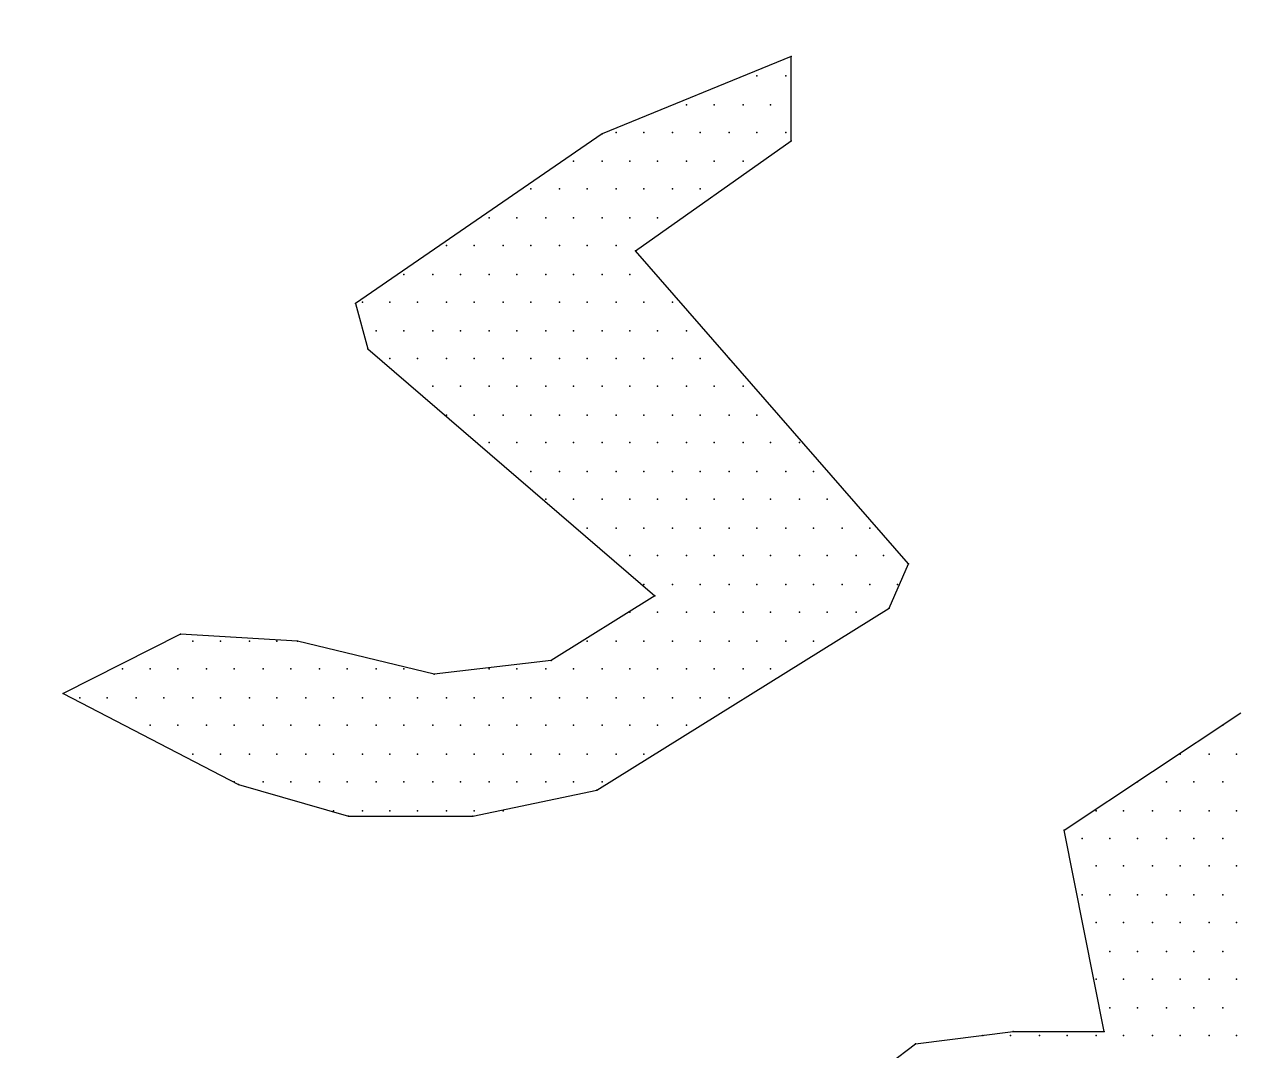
# Model space of a CAD drawing. Extents: x 199580 to 199930, y 645370 to 645670.
# Drawn here: x 199635.869 to 199637.728, y 645640.512 to 645642.084 of the extents above; entities that cross this region are included whole.
import ezdxf

# ---------------------------------------------------------------- set-up
doc = ezdxf.new("R2010")
doc.units = 0
doc.header["$LTSCALE"] = 0.2
doc.layers.add('KOTERET', color=1, linetype='Continuous')

msp = doc.modelspace()

# ---------------------------------------------------------------- linework, layer by layer
at = {"layer": 'KOTERET', "color": 1, "linetype": 'Continuous'}
for points in [[(199654.9932, 645650.0129, 0.06433), (199649.8966, 645651.419, 0.055067), (199645.3679, 645651.5541, 0.081051), (199640.018, 645650.4542, 0.05642), (199636.6294, 645648.7018, 0.170965), (199634.0241, 645645.6637, 0.076819), (199633.6272, 645643.867, 0.118306), (199634.2627, 645641.1287, 0.129737), (199636.2937, 645638.8211, 0.070189), (199640.2692, 645636.7267, 0.047922), (199643.2503, 645635.9688, 0.049022), (199647.5172, 645635.6626, 0.072792), (199653.7581, 645636.7436, 0.1248), (199657.8581, 645638.9858, 0.103709), (199660.1109, 645642.1717, 0.036886), (199660.2755, 645642.8705, 0.106536), (199660.1615, 645644.9205, 0.106243), (199658.1347, 645648.0156, 0.106919), (199654.9932, 645650.0129)], [(199643.3263, 645636.4269, 0.049045), (199647.5045, 645636.1271, 0.072972), (199653.6272, 645637.1912, 0.125195), (199657.5415, 645639.3257, 0.103069), (199659.6759, 645642.3342, 0.035565), (199659.8174, 645642.9444, 0.105225), (199659.7203, 645644.777, 0.105504), (199657.8096, 645647.6863, 0.107235), (199654.8243, 645649.5822, 0.064474), (199649.8311, 645650.9587, 0.055181), (199645.3953, 645651.0918, 0.081162), (199640.1847, 645650.0213, 0.05669), (199636.8743, 645648.307, 0.171614), (199634.4569, 645645.4969, 0.076301), (199634.0916, 645643.8501, 0.117637), (199634.6786, 645641.3377, 0.130118), (199636.5597, 645639.2032, 0.070334), (199640.4275, 645637.1637, 0.047983), (199643.3263, 645636.4269)]]:
    msp.add_lwpolyline(points, format="xyb", dxfattribs=at)
at = {"layer": 'KOTERET', "color": 2, "linetype": 'Continuous'}
for points in [[(199637.0432, 645642.0344), (199636.7539, 645641.9162)], [(199637.0432, 645641.9056), (199637.0432, 645642.0344)], [(199636.9904, 645642.0049), (199636.9904, 645642.0049)], [(199637.0347, 645642.0049), (199637.0347, 645642.0049)], [(199636.8827, 645641.9605), (199636.8827, 645641.9605)], [(199636.925, 645641.9605), (199636.925, 645641.9605)], [(199636.9693, 645641.9605), (199636.9693, 645641.9605)], [(199637.0115, 645641.9605), (199637.0115, 645641.9605)], [(199636.7539, 645641.9162), (199636.376, 645641.6565)], [(199636.7751, 645641.9183), (199636.7751, 645641.9183)], [(199636.8173, 645641.9183), (199636.8173, 645641.9183)], [(199636.8616, 645641.9183), (199636.8616, 645641.9183)], [(199636.9038, 645641.9183), (199636.9038, 645641.9183)], [(199636.9482, 645641.9183), (199636.9482, 645641.9183)], [(199636.9904, 645641.9183), (199636.9904, 645641.9183)], [(199637.0347, 645641.9183), (199637.0347, 645641.9183)], [(199636.8046, 645641.7367), (199637.0432, 645641.9056)], [(199636.7096, 645641.874), (199636.7096, 645641.874)], [(199636.7539, 645641.874), (199636.7539, 645641.874)], [(199636.7962, 645641.874), (199636.7962, 645641.874)], [(199636.8384, 645641.874), (199636.8384, 645641.874)], [(199636.8827, 645641.874), (199636.8827, 645641.874)], [(199636.925, 645641.874), (199636.925, 645641.874)], [(199636.9693, 645641.874), (199636.9693, 645641.874)], [(199636.6442, 645641.8318), (199636.6442, 645641.8318)], [(199636.6885, 645641.8318), (199636.6885, 645641.8318)], [(199636.7307, 645641.8318), (199636.7307, 645641.8318)], [(199636.7751, 645641.8318), (199636.7751, 645641.8318)], [(199636.8173, 645641.8318), (199636.8173, 645641.8318)], [(199636.8616, 645641.8318), (199636.8616, 645641.8318)], [(199636.9038, 645641.8318), (199636.9038, 645641.8318)], [(199636.5808, 645641.7874), (199636.5808, 645641.7874)], [(199636.623, 645641.7874), (199636.623, 645641.7874)], [(199636.6674, 645641.7874), (199636.6674, 645641.7874)], [(199636.7096, 645641.7874), (199636.7096, 645641.7874)], [(199636.7539, 645641.7874), (199636.7539, 645641.7874)], [(199636.7962, 645641.7874), (199636.7962, 645641.7874)], [(199636.8384, 645641.7874), (199636.8384, 645641.7874)], [(199636.5154, 645641.7452), (199636.5154, 645641.7452)], [(199636.5576, 645641.7452), (199636.5576, 645641.7452)], [(199636.6019, 645641.7452), (199636.6019, 645641.7452)], [(199636.6442, 645641.7452), (199636.6442, 645641.7452)], [(199636.6885, 645641.7452), (199636.6885, 645641.7452)], [(199636.7307, 645641.7452), (199636.7307, 645641.7452)], [(199636.7751, 645641.7452), (199636.7751, 645641.7452)], [(199637.2226, 645641.2575), (199636.8046, 645641.7367)], [(199636.4499, 645641.7009), (199636.4499, 645641.7009)], [(199636.4943, 645641.7009), (199636.4943, 645641.7009)], [(199636.5365, 645641.7009), (199636.5365, 645641.7009)], [(199636.5808, 645641.7009), (199636.5808, 645641.7009)], [(199636.623, 645641.7009), (199636.623, 645641.7009)], [(199636.6674, 645641.7009), (199636.6674, 645641.7009)], [(199636.7096, 645641.7009), (199636.7096, 645641.7009)], [(199636.7539, 645641.7009), (199636.7539, 645641.7009)], [(199636.7962, 645641.7009), (199636.7962, 645641.7009)], [(199636.376, 645641.6565), (199636.395, 645641.5868)], [(199636.3866, 645641.6586), (199636.3866, 645641.6586)], [(199636.4288, 645641.6586), (199636.4288, 645641.6586)], [(199636.471, 645641.6586), (199636.471, 645641.6586)], [(199636.5154, 645641.6586), (199636.5154, 645641.6586)], [(199636.5576, 645641.6586), (199636.5576, 645641.6586)], [(199636.6019, 645641.6586), (199636.6019, 645641.6586)], [(199636.6442, 645641.6586), (199636.6442, 645641.6586)], [(199636.6885, 645641.6586), (199636.6885, 645641.6586)], [(199636.7307, 645641.6586), (199636.7307, 645641.6586)], [(199636.7751, 645641.6586), (199636.7751, 645641.6586)], [(199636.8173, 645641.6586), (199636.8173, 645641.6586)], [(199636.8616, 645641.6586), (199636.8616, 645641.6586)], [(199636.4077, 645641.6143), (199636.4077, 645641.6143)], [(199636.4499, 645641.6143), (199636.4499, 645641.6143)], [(199636.4943, 645641.6143), (199636.4943, 645641.6143)], [(199636.5365, 645641.6143), (199636.5365, 645641.6143)], [(199636.5808, 645641.6143), (199636.5808, 645641.6143)], [(199636.623, 645641.6143), (199636.623, 645641.6143)], [(199636.6674, 645641.6143), (199636.6674, 645641.6143)], [(199636.7096, 645641.6143), (199636.7096, 645641.6143)], [(199636.7539, 645641.6143), (199636.7539, 645641.6143)], [(199636.7962, 645641.6143), (199636.7962, 645641.6143)], [(199636.8384, 645641.6143), (199636.8384, 645641.6143)], [(199636.8827, 645641.6143), (199636.8827, 645641.6143)], [(199636.395, 645641.5868), (199636.8342, 645641.2089)], [(199636.4288, 645641.5721), (199636.4288, 645641.5721)], [(199636.471, 645641.5721), (199636.471, 645641.5721)], [(199636.5154, 645641.5721), (199636.5154, 645641.5721)], [(199636.5576, 645641.5721), (199636.5576, 645641.5721)], [(199636.6019, 645641.5721), (199636.6019, 645641.5721)], [(199636.6442, 645641.5721), (199636.6442, 645641.5721)], [(199636.6885, 645641.5721), (199636.6885, 645641.5721)], [(199636.7307, 645641.5721), (199636.7307, 645641.5721)], [(199636.7751, 645641.5721), (199636.7751, 645641.5721)], [(199636.8173, 645641.5721), (199636.8173, 645641.5721)], [(199636.8616, 645641.5721), (199636.8616, 645641.5721)], [(199636.9038, 645641.5721), (199636.9038, 645641.5721)], [(199636.9482, 645641.5721), (199636.9482, 645641.5721)], [(199636.4943, 645641.5298), (199636.4943, 645641.5298)], [(199636.5365, 645641.5298), (199636.5365, 645641.5298)], [(199636.5808, 645641.5298), (199636.5808, 645641.5298)], [(199636.623, 645641.5298), (199636.623, 645641.5298)], [(199636.6674, 645641.5298), (199636.6674, 645641.5298)], [(199636.7096, 645641.5298), (199636.7096, 645641.5298)], [(199636.7539, 645641.5298), (199636.7539, 645641.5298)], [(199636.7962, 645641.5298), (199636.7962, 645641.5298)], [(199636.8384, 645641.5298), (199636.8384, 645641.5298)], [(199636.8827, 645641.5298), (199636.8827, 645641.5298)], [(199636.925, 645641.5298), (199636.925, 645641.5298)], [(199636.9693, 645641.5298), (199636.9693, 645641.5298)], [(199636.5154, 645641.4855), (199636.5154, 645641.4855)], [(199636.5576, 645641.4855), (199636.5576, 645641.4855)], [(199636.6019, 645641.4855), (199636.6019, 645641.4855)], [(199636.6442, 645641.4855), (199636.6442, 645641.4855)], [(199636.6885, 645641.4855), (199636.6885, 645641.4855)], [(199636.7307, 645641.4855), (199636.7307, 645641.4855)], [(199636.7751, 645641.4855), (199636.7751, 645641.4855)], [(199636.8173, 645641.4855), (199636.8173, 645641.4855)], [(199636.8616, 645641.4855), (199636.8616, 645641.4855)], [(199636.9038, 645641.4855), (199636.9038, 645641.4855)], [(199636.9482, 645641.4855), (199636.9482, 645641.4855)], [(199636.9904, 645641.4855), (199636.9904, 645641.4855)], [(199636.5808, 645641.4433), (199636.5808, 645641.4433)], [(199636.623, 645641.4433), (199636.623, 645641.4433)], [(199636.6674, 645641.4433), (199636.6674, 645641.4433)], [(199636.7096, 645641.4433), (199636.7096, 645641.4433)], [(199636.7539, 645641.4433), (199636.7539, 645641.4433)], [(199636.7962, 645641.4433), (199636.7962, 645641.4433)], [(199636.8384, 645641.4433), (199636.8384, 645641.4433)], [(199636.8827, 645641.4433), (199636.8827, 645641.4433)], [(199636.925, 645641.4433), (199636.925, 645641.4433)], [(199636.9693, 645641.4433), (199636.9693, 645641.4433)], [(199637.0115, 645641.4433), (199637.0115, 645641.4433)], [(199637.0559, 645641.4433), (199637.0559, 645641.4433)], [(199636.6442, 645641.3989), (199636.6442, 645641.3989)], [(199636.6885, 645641.3989), (199636.6885, 645641.3989)], [(199636.7307, 645641.3989), (199636.7307, 645641.3989)], [(199636.7751, 645641.3989), (199636.7751, 645641.3989)], [(199636.8173, 645641.3989), (199636.8173, 645641.3989)], [(199636.8616, 645641.3989), (199636.8616, 645641.3989)], [(199636.9038, 645641.3989), (199636.9038, 645641.3989)], [(199636.9482, 645641.3989), (199636.9482, 645641.3989)], [(199636.9904, 645641.3989), (199636.9904, 645641.3989)], [(199637.0347, 645641.3989), (199637.0347, 645641.3989)], [(199637.077, 645641.3989), (199637.077, 645641.3989)], [(199636.6674, 645641.3567), (199636.6674, 645641.3567)], [(199636.7096, 645641.3567), (199636.7096, 645641.3567)], [(199636.7539, 645641.3567), (199636.7539, 645641.3567)], [(199636.7962, 645641.3567), (199636.7962, 645641.3567)], [(199636.8384, 645641.3567), (199636.8384, 645641.3567)], [(199636.8827, 645641.3567), (199636.8827, 645641.3567)], [(199636.925, 645641.3567), (199636.925, 645641.3567)], [(199636.9693, 645641.3567), (199636.9693, 645641.3567)], [(199637.0115, 645641.3567), (199637.0115, 645641.3567)], [(199637.0559, 645641.3567), (199637.0559, 645641.3567)], [(199637.0981, 645641.3567), (199637.0981, 645641.3567)], [(199636.7307, 645641.3124), (199636.7307, 645641.3124)], [(199636.7751, 645641.3124), (199636.7751, 645641.3124)], [(199636.8173, 645641.3124), (199636.8173, 645641.3124)], [(199636.8616, 645641.3124), (199636.8616, 645641.3124)], [(199636.9038, 645641.3124), (199636.9038, 645641.3124)], [(199636.9482, 645641.3124), (199636.9482, 645641.3124)], [(199636.9904, 645641.3124), (199636.9904, 645641.3124)], [(199637.0347, 645641.3124), (199637.0347, 645641.3124)], [(199637.077, 645641.3124), (199637.077, 645641.3124)], [(199637.1213, 645641.3124), (199637.1213, 645641.3124)], [(199637.1635, 645641.3124), (199637.1635, 645641.3124)], [(199636.7962, 645641.2702), (199636.7962, 645641.2702)], [(199636.8384, 645641.2702), (199636.8384, 645641.2702)], [(199636.8827, 645641.2702), (199636.8827, 645641.2702)], [(199636.925, 645641.2702), (199636.925, 645641.2702)], [(199636.9693, 645641.2702), (199636.9693, 645641.2702)], [(199637.0115, 645641.2702), (199637.0115, 645641.2702)], [(199637.0559, 645641.2702), (199637.0559, 645641.2702)], [(199637.0981, 645641.2702), (199637.0981, 645641.2702)], [(199637.1424, 645641.2702), (199637.1424, 645641.2702)], [(199637.1846, 645641.2702), (199637.1846, 645641.2702)], [(199637.1931, 645641.1899), (199637.2226, 645641.2575)], [(199636.8173, 645641.2258), (199636.8173, 645641.2258)], [(199636.8616, 645641.2258), (199636.8616, 645641.2258)], [(199636.9038, 645641.2258), (199636.9038, 645641.2258)], [(199636.9482, 645641.2258), (199636.9482, 645641.2258)], [(199636.9904, 645641.2258), (199636.9904, 645641.2258)], [(199637.0347, 645641.2258), (199637.0347, 645641.2258)], [(199637.077, 645641.2258), (199637.077, 645641.2258)], [(199637.1213, 645641.2258), (199637.1213, 645641.2258)], [(199637.1635, 645641.2258), (199637.1635, 645641.2258)], [(199637.2058, 645641.2258), (199637.2058, 645641.2258)], [(199636.8342, 645641.2089), (199636.6758, 645641.1097)], [(199636.7455, 645640.9112), (199637.1931, 645641.1899)], [(199636.7962, 645641.1836), (199636.7962, 645641.1836)], [(199636.8384, 645641.1836), (199636.8384, 645641.1836)], [(199636.8827, 645641.1836), (199636.8827, 645641.1836)], [(199636.925, 645641.1836), (199636.925, 645641.1836)], [(199636.9693, 645641.1836), (199636.9693, 645641.1836)], [(199637.0115, 645641.1836), (199637.0115, 645641.1836)], [(199637.0559, 645641.1836), (199637.0559, 645641.1836)], [(199637.0981, 645641.1836), (199637.0981, 645641.1836)], [(199637.1424, 645641.1836), (199637.1424, 645641.1836)], [(199636.1079, 645641.1498), (199635.9284, 645641.059)], [(199636.2874, 645641.1393), (199636.1079, 645641.1498)], [(199636.1269, 645641.1393), (199636.1269, 645641.1393)], [(199636.1691, 645641.1393), (199636.1691, 645641.1393)], [(199636.2135, 645641.1393), (199636.2135, 645641.1393)], [(199636.2557, 645641.1393), (199636.2557, 645641.1393)], [(199636.4964, 645641.0886), (199636.2874, 645641.1393)], [(199636.7307, 645641.1393), (199636.7307, 645641.1393)], [(199636.7751, 645641.1393), (199636.7751, 645641.1393)], [(199636.8173, 645641.1393), (199636.8173, 645641.1393)], [(199636.8616, 645641.1393), (199636.8616, 645641.1393)], [(199636.9038, 645641.1393), (199636.9038, 645641.1393)], [(199636.9482, 645641.1393), (199636.9482, 645641.1393)], [(199636.9904, 645641.1393), (199636.9904, 645641.1393)], [(199637.0347, 645641.1393), (199637.0347, 645641.1393)], [(199637.077, 645641.1393), (199637.077, 645641.1393)], [(199636.0192, 645641.097), (199636.0192, 645641.097)], [(199636.0614, 645641.097), (199636.0614, 645641.097)], [(199636.1037, 645641.097), (199636.1037, 645641.097)], [(199636.148, 645641.097), (199636.148, 645641.097)], [(199636.1902, 645641.097), (199636.1902, 645641.097)], [(199636.2346, 645641.097), (199636.2346, 645641.097)], [(199636.2768, 645641.097), (199636.2768, 645641.097)], [(199636.3211, 645641.097), (199636.3211, 645641.097)], [(199636.3634, 645641.097), (199636.3634, 645641.097)], [(199636.4077, 645641.097), (199636.4077, 645641.097)], [(199636.4499, 645641.097), (199636.4499, 645641.097)], [(199636.6758, 645641.1097), (199636.4964, 645641.0886)], [(199636.5808, 645641.097), (199636.5808, 645641.097)], [(199636.623, 645641.097), (199636.623, 645641.097)], [(199636.6674, 645641.097), (199636.6674, 645641.097)], [(199636.7096, 645641.097), (199636.7096, 645641.097)], [(199636.7539, 645641.097), (199636.7539, 645641.097)], [(199636.7962, 645641.097), (199636.7962, 645641.097)], [(199636.8384, 645641.097), (199636.8384, 645641.097)], [(199636.8827, 645641.097), (199636.8827, 645641.097)], [(199636.925, 645641.097), (199636.925, 645641.097)], [(199636.9693, 645641.097), (199636.9693, 645641.097)], [(199637.0115, 645641.097), (199637.0115, 645641.097)], [(199635.9284, 645641.059), (199636.1966, 645640.9197)], [(199635.9538, 645641.0527), (199635.9538, 645641.0527)], [(199635.996, 645641.0527), (199635.996, 645641.0527)], [(199636.0403, 645641.0527), (199636.0403, 645641.0527)], [(199636.0826, 645641.0527), (199636.0826, 645641.0527)], [(199636.1269, 645641.0527), (199636.1269, 645641.0527)], [(199636.1691, 645641.0527), (199636.1691, 645641.0527)], [(199636.2135, 645641.0527), (199636.2135, 645641.0527)], [(199636.2557, 645641.0527), (199636.2557, 645641.0527)], [(199636.3, 645641.0527), (199636.3, 645641.0527)], [(199636.3422, 645641.0527), (199636.3422, 645641.0527)], [(199636.3866, 645641.0527), (199636.3866, 645641.0527)], [(199636.4288, 645641.0527), (199636.4288, 645641.0527)], [(199636.471, 645641.0527), (199636.471, 645641.0527)], [(199636.5154, 645641.0527), (199636.5154, 645641.0527)], [(199636.5576, 645641.0527), (199636.5576, 645641.0527)], [(199636.6019, 645641.0527), (199636.6019, 645641.0527)], [(199636.6442, 645641.0527), (199636.6442, 645641.0527)], [(199636.6885, 645641.0527), (199636.6885, 645641.0527)], [(199636.7307, 645641.0527), (199636.7307, 645641.0527)], [(199636.7751, 645641.0527), (199636.7751, 645641.0527)], [(199636.8173, 645641.0527), (199636.8173, 645641.0527)], [(199636.8616, 645641.0527), (199636.8616, 645641.0527)], [(199636.9038, 645641.0527), (199636.9038, 645641.0527)], [(199636.9482, 645641.0527), (199636.9482, 645641.0527)], [(199637.4612, 645640.85), (199637.7315, 645641.0295)], [(199636.0614, 645641.0105), (199636.0614, 645641.0105)], [(199636.1037, 645641.0105), (199636.1037, 645641.0105)], [(199636.148, 645641.0105), (199636.148, 645641.0105)], [(199636.1902, 645641.0105), (199636.1902, 645641.0105)], [(199636.2346, 645641.0105), (199636.2346, 645641.0105)], [(199636.2768, 645641.0105), (199636.2768, 645641.0105)], [(199636.3211, 645641.0105), (199636.3211, 645641.0105)], [(199636.3634, 645641.0105), (199636.3634, 645641.0105)], [(199636.4077, 645641.0105), (199636.4077, 645641.0105)], [(199636.4499, 645641.0105), (199636.4499, 645641.0105)], [(199636.4943, 645641.0105), (199636.4943, 645641.0105)], [(199636.5365, 645641.0105), (199636.5365, 645641.0105)], [(199636.5808, 645641.0105), (199636.5808, 645641.0105)], [(199636.623, 645641.0105), (199636.623, 645641.0105)], [(199636.6674, 645641.0105), (199636.6674, 645641.0105)], [(199636.7096, 645641.0105), (199636.7096, 645641.0105)], [(199636.7539, 645641.0105), (199636.7539, 645641.0105)], [(199636.7962, 645641.0105), (199636.7962, 645641.0105)], [(199636.8384, 645641.0105), (199636.8384, 645641.0105)], [(199636.8827, 645641.0105), (199636.8827, 645641.0105)], [(199637.704, 645641.0105), (199637.704, 645641.0105)], [(199636.1269, 645640.9661), (199636.1269, 645640.9661)], [(199636.1691, 645640.9661), (199636.1691, 645640.9661)], [(199636.2135, 645640.9661), (199636.2135, 645640.9661)], [(199636.2557, 645640.9661), (199636.2557, 645640.9661)], [(199636.3, 645640.9661), (199636.3, 645640.9661)], [(199636.3422, 645640.9661), (199636.3422, 645640.9661)], [(199636.3866, 645640.9661), (199636.3866, 645640.9661)], [(199636.4288, 645640.9661), (199636.4288, 645640.9661)], [(199636.471, 645640.9661), (199636.471, 645640.9661)], [(199636.5154, 645640.9661), (199636.5154, 645640.9661)], [(199636.5576, 645640.9661), (199636.5576, 645640.9661)], [(199636.6019, 645640.9661), (199636.6019, 645640.9661)], [(199636.6442, 645640.9661), (199636.6442, 645640.9661)], [(199636.6885, 645640.9661), (199636.6885, 645640.9661)], [(199636.7307, 645640.9661), (199636.7307, 645640.9661)], [(199636.7751, 645640.9661), (199636.7751, 645640.9661)], [(199636.8173, 645640.9661), (199636.8173, 645640.9661)], [(199637.6386, 645640.9661), (199637.6386, 645640.9661)], [(199637.6829, 645640.9661), (199637.6829, 645640.9661)], [(199637.7251, 645640.9661), (199637.7251, 645640.9661)], [(199636.1902, 645640.9239), (199636.1902, 645640.9239)], [(199636.1966, 645640.9197), (199636.3655, 645640.8711)], [(199636.2346, 645640.9239), (199636.2346, 645640.9239)], [(199636.2768, 645640.9239), (199636.2768, 645640.9239)], [(199636.3211, 645640.9239), (199636.3211, 645640.9239)], [(199636.3634, 645640.9239), (199636.3634, 645640.9239)], [(199636.4077, 645640.9239), (199636.4077, 645640.9239)], [(199636.4499, 645640.9239), (199636.4499, 645640.9239)], [(199636.4943, 645640.9239), (199636.4943, 645640.9239)], [(199636.5365, 645640.9239), (199636.5365, 645640.9239)], [(199636.5555, 645640.8711), (199636.7455, 645640.9112)], [(199636.5808, 645640.9239), (199636.5808, 645640.9239)], [(199636.623, 645640.9239), (199636.623, 645640.9239)], [(199636.6674, 645640.9239), (199636.6674, 645640.9239)], [(199636.7096, 645640.9239), (199636.7096, 645640.9239)], [(199636.7539, 645640.9239), (199636.7539, 645640.9239)], [(199637.5731, 645640.9239), (199637.5731, 645640.9239)], [(199637.6175, 645640.9239), (199637.6175, 645640.9239)], [(199637.6597, 645640.9239), (199637.6597, 645640.9239)], [(199637.704, 645640.9239), (199637.704, 645640.9239)], [(199636.3422, 645640.8796), (199636.3422, 645640.8796)], [(199636.3655, 645640.8711), (199636.5555, 645640.8711)], [(199636.3866, 645640.8796), (199636.3866, 645640.8796)], [(199636.4288, 645640.8796), (199636.4288, 645640.8796)], [(199636.471, 645640.8796), (199636.471, 645640.8796)], [(199636.5154, 645640.8796), (199636.5154, 645640.8796)], [(199636.5576, 645640.8796), (199636.5576, 645640.8796)], [(199636.6019, 645640.8796), (199636.6019, 645640.8796)], [(199637.5098, 645640.8796), (199637.5098, 645640.8796)], [(199637.552, 645640.8796), (199637.552, 645640.8796)], [(199637.5963, 645640.8796), (199637.5963, 645640.8796)], [(199637.6386, 645640.8796), (199637.6386, 645640.8796)], [(199637.6829, 645640.8796), (199637.6829, 645640.8796)], [(199637.7251, 645640.8796), (199637.7251, 645640.8796)], [(199637.5224, 645640.5418), (199637.4612, 645640.85)], [(199637.4887, 645640.8373), (199637.4887, 645640.8373)], [(199637.5309, 645640.8373), (199637.5309, 645640.8373)], [(199637.5731, 645640.8373), (199637.5731, 645640.8373)], [(199637.6175, 645640.8373), (199637.6175, 645640.8373)], [(199637.6597, 645640.8373), (199637.6597, 645640.8373)], [(199637.704, 645640.8373), (199637.704, 645640.8373)], [(199637.5098, 645640.7951), (199637.5098, 645640.7951)], [(199637.552, 645640.7951), (199637.552, 645640.7951)], [(199637.5963, 645640.7951), (199637.5963, 645640.7951)], [(199637.6386, 645640.7951), (199637.6386, 645640.7951)], [(199637.6829, 645640.7951), (199637.6829, 645640.7951)], [(199637.7251, 645640.7951), (199637.7251, 645640.7951)], [(199637.4887, 645640.7508), (199637.4887, 645640.7508)], [(199637.5309, 645640.7508), (199637.5309, 645640.7508)], [(199637.5731, 645640.7508), (199637.5731, 645640.7508)], [(199637.6175, 645640.7508), (199637.6175, 645640.7508)], [(199637.6597, 645640.7508), (199637.6597, 645640.7508)], [(199637.704, 645640.7508), (199637.704, 645640.7508)], [(199637.5098, 645640.7086), (199637.5098, 645640.7086)], [(199637.552, 645640.7086), (199637.552, 645640.7086)], [(199637.5963, 645640.7086), (199637.5963, 645640.7086)], [(199637.6386, 645640.7086), (199637.6386, 645640.7086)], [(199637.6829, 645640.7086), (199637.6829, 645640.7086)], [(199637.7251, 645640.7086), (199637.7251, 645640.7086)], [(199637.5309, 645640.6642), (199637.5309, 645640.6642)], [(199637.5731, 645640.6642), (199637.5731, 645640.6642)], [(199637.6175, 645640.6642), (199637.6175, 645640.6642)], [(199637.6597, 645640.6642), (199637.6597, 645640.6642)], [(199637.704, 645640.6642), (199637.704, 645640.6642)], [(199637.5098, 645640.622), (199637.5098, 645640.622)], [(199637.552, 645640.622), (199637.552, 645640.622)], [(199637.5963, 645640.622), (199637.5963, 645640.622)], [(199637.6386, 645640.622), (199637.6386, 645640.622)], [(199637.6829, 645640.622), (199637.6829, 645640.622)], [(199637.7251, 645640.622), (199637.7251, 645640.622)], [(199637.5309, 645640.5777), (199637.5309, 645640.5777)], [(199637.5731, 645640.5777), (199637.5731, 645640.5777)], [(199637.6175, 645640.5777), (199637.6175, 645640.5777)], [(199637.6597, 645640.5777), (199637.6597, 645640.5777)], [(199637.704, 645640.5777), (199637.704, 645640.5777)], [(199637.2332, 645640.5228), (199637.3831, 645640.5418)], [(199637.3367, 645640.5354), (199637.3367, 645640.5354)], [(199637.3789, 645640.5354), (199637.3789, 645640.5354)], [(199637.3831, 645640.5418), (199637.5224, 645640.5418)], [(199637.4232, 645640.5354), (199637.4232, 645640.5354)], [(199637.4654, 645640.5354), (199637.4654, 645640.5354)], [(199637.5098, 645640.5354), (199637.5098, 645640.5354)], [(199637.552, 645640.5354), (199637.552, 645640.5354)], [(199637.5963, 645640.5354), (199637.5963, 645640.5354)], [(199637.6386, 645640.5354), (199637.6386, 645640.5354)], [(199637.6829, 645640.5354), (199637.6829, 645640.5354)], [(199637.7251, 645640.5354), (199637.7251, 645640.5354)], [(199637.153, 645640.4615), (199637.2332, 645640.5228)]]:
    msp.add_lwpolyline(points, dxfattribs=at)
at = {"layer": 'KOTERET', "color": 1}
for p in [(199637.0432, 645642.0344), (199637.0432, 645642.0344), (199636.9904, 645642.0049), (199636.9904, 645642.0049), (199637.0347, 645642.0049), (199637.0347, 645642.0049), (199636.8827, 645641.9605), (199636.8827, 645641.9605), (199636.925, 645641.9605), (199636.925, 645641.9605), (199636.9693, 645641.9605), (199636.9693, 645641.9605), (199637.0115, 645641.9605), (199637.0115, 645641.9605), (199636.7539, 645641.9162), (199636.7539, 645641.9162), (199636.7751, 645641.9183), (199636.7751, 645641.9183), (199636.8173, 645641.9183), (199636.8173, 645641.9183), (199636.8616, 645641.9183), (199636.8616, 645641.9183), (199636.9038, 645641.9183), (199636.9038, 645641.9183), (199636.9482, 645641.9183), (199636.9482, 645641.9183), (199636.9904, 645641.9183), (199636.9904, 645641.9183), (199637.0347, 645641.9183), (199637.0347, 645641.9183), (199637.0432, 645641.9056), (199637.0432, 645641.9056), (199636.7096, 645641.874), (199636.7096, 645641.874), (199636.7539, 645641.874), (199636.7539, 645641.874), (199636.7962, 645641.874), (199636.7962, 645641.874), (199636.8384, 645641.874), (199636.8384, 645641.874), (199636.8827, 645641.874), (199636.8827, 645641.874), (199636.925, 645641.874), (199636.925, 645641.874), (199636.9693, 645641.874), (199636.9693, 645641.874), (199636.6442, 645641.8318), (199636.6442, 645641.8318), (199636.6885, 645641.8318), (199636.6885, 645641.8318), (199636.7307, 645641.8318), (199636.7307, 645641.8318), (199636.7751, 645641.8318), (199636.7751, 645641.8318), (199636.8173, 645641.8318), (199636.8173, 645641.8318), (199636.8616, 645641.8318), (199636.8616, 645641.8318), (199636.9038, 645641.8318), (199636.9038, 645641.8318), (199636.5808, 645641.7874), (199636.5808, 645641.7874), (199636.623, 645641.7874), (199636.623, 645641.7874), (199636.6674, 645641.7874), (199636.6674, 645641.7874), (199636.7096, 645641.7874), (199636.7096, 645641.7874), (199636.7539, 645641.7874), (199636.7539, 645641.7874), (199636.7962, 645641.7874), (199636.7962, 645641.7874), (199636.8384, 645641.7874), (199636.8384, 645641.7874), (199636.5154, 645641.7452), (199636.5154, 645641.7452), (199636.5576, 645641.7452), (199636.5576, 645641.7452), (199636.6019, 645641.7452), (199636.6019, 645641.7452), (199636.6442, 645641.7452), (199636.6442, 645641.7452), (199636.6885, 645641.7452), (199636.6885, 645641.7452), (199636.7307, 645641.7452), (199636.7307, 645641.7452), (199636.7751, 645641.7452), (199636.7751, 645641.7452), (199636.8046, 645641.7367), (199636.8046, 645641.7367), (199636.4499, 645641.7009), (199636.4499, 645641.7009), (199636.4943, 645641.7009), (199636.4943, 645641.7009), (199636.5365, 645641.7009), (199636.5365, 645641.7009), (199636.5808, 645641.7009), (199636.5808, 645641.7009), (199636.623, 645641.7009), (199636.623, 645641.7009), (199636.6674, 645641.7009), (199636.6674, 645641.7009), (199636.7096, 645641.7009), (199636.7096, 645641.7009), (199636.7539, 645641.7009), (199636.7539, 645641.7009), (199636.7962, 645641.7009), (199636.7962, 645641.7009), (199636.376, 645641.6565), (199636.376, 645641.6565), (199636.3866, 645641.6586), (199636.3866, 645641.6586), (199636.4288, 645641.6586), (199636.4288, 645641.6586), (199636.471, 645641.6586), (199636.471, 645641.6586), (199636.5154, 645641.6586), (199636.5154, 645641.6586), (199636.5576, 645641.6586), (199636.5576, 645641.6586), (199636.6019, 645641.6586), (199636.6019, 645641.6586), (199636.6442, 645641.6586), (199636.6442, 645641.6586), (199636.6885, 645641.6586), (199636.6885, 645641.6586), (199636.7307, 645641.6586), (199636.7307, 645641.6586), (199636.7751, 645641.6586), (199636.7751, 645641.6586), (199636.8173, 645641.6586), (199636.8173, 645641.6586), (199636.8616, 645641.6586), (199636.8616, 645641.6586), (199636.4077, 645641.6143), (199636.4077, 645641.6143), (199636.4499, 645641.6143), (199636.4499, 645641.6143), (199636.4943, 645641.6143), (199636.4943, 645641.6143), (199636.5365, 645641.6143), (199636.5365, 645641.6143), (199636.5808, 645641.6143), (199636.5808, 645641.6143), (199636.623, 645641.6143), (199636.623, 645641.6143), (199636.6674, 645641.6143), (199636.6674, 645641.6143), (199636.7096, 645641.6143), (199636.7096, 645641.6143), (199636.7539, 645641.6143), (199636.7539, 645641.6143), (199636.7962, 645641.6143), (199636.7962, 645641.6143), (199636.8384, 645641.6143), (199636.8384, 645641.6143), (199636.8827, 645641.6143), (199636.8827, 645641.6143), (199636.395, 645641.5868), (199636.395, 645641.5868), (199636.4288, 645641.5721), (199636.4288, 645641.5721), (199636.471, 645641.5721), (199636.471, 645641.5721), (199636.5154, 645641.5721), (199636.5154, 645641.5721), (199636.5576, 645641.5721), (199636.5576, 645641.5721), (199636.6019, 645641.5721), (199636.6019, 645641.5721), (199636.6442, 645641.5721), (199636.6442, 645641.5721), (199636.6885, 645641.5721), (199636.6885, 645641.5721), (199636.7307, 645641.5721), (199636.7307, 645641.5721), (199636.7751, 645641.5721), (199636.7751, 645641.5721), (199636.8173, 645641.5721), (199636.8173, 645641.5721), (199636.8616, 645641.5721), (199636.8616, 645641.5721), (199636.9038, 645641.5721), (199636.9038, 645641.5721), (199636.9482, 645641.5721), (199636.9482, 645641.5721), (199636.4943, 645641.5298), (199636.4943, 645641.5298), (199636.5365, 645641.5298), (199636.5365, 645641.5298), (199636.5808, 645641.5298), (199636.5808, 645641.5298), (199636.623, 645641.5298), (199636.623, 645641.5298), (199636.6674, 645641.5298), (199636.6674, 645641.5298), (199636.7096, 645641.5298), (199636.7096, 645641.5298), (199636.7539, 645641.5298), (199636.7539, 645641.5298), (199636.7962, 645641.5298), (199636.7962, 645641.5298), (199636.8384, 645641.5298), (199636.8384, 645641.5298), (199636.8827, 645641.5298), (199636.8827, 645641.5298), (199636.925, 645641.5298), (199636.925, 645641.5298), (199636.9693, 645641.5298), (199636.9693, 645641.5298), (199636.5154, 645641.4855), (199636.5154, 645641.4855), (199636.5576, 645641.4855), (199636.5576, 645641.4855), (199636.6019, 645641.4855), (199636.6019, 645641.4855), (199636.6442, 645641.4855), (199636.6442, 645641.4855), (199636.6885, 645641.4855), (199636.6885, 645641.4855), (199636.7307, 645641.4855), (199636.7307, 645641.4855), (199636.7751, 645641.4855), (199636.7751, 645641.4855), (199636.8173, 645641.4855), (199636.8173, 645641.4855), (199636.8616, 645641.4855), (199636.8616, 645641.4855), (199636.9038, 645641.4855), (199636.9038, 645641.4855), (199636.9482, 645641.4855), (199636.9482, 645641.4855), (199636.9904, 645641.4855), (199636.9904, 645641.4855), (199636.5808, 645641.4433), (199636.5808, 645641.4433), (199636.623, 645641.4433), (199636.623, 645641.4433), (199636.6674, 645641.4433), (199636.6674, 645641.4433), (199636.7096, 645641.4433), (199636.7096, 645641.4433), (199636.7539, 645641.4433), (199636.7539, 645641.4433), (199636.7962, 645641.4433), (199636.7962, 645641.4433), (199636.8384, 645641.4433), (199636.8384, 645641.4433), (199636.8827, 645641.4433), (199636.8827, 645641.4433), (199636.925, 645641.4433), (199636.925, 645641.4433), (199636.9693, 645641.4433), (199636.9693, 645641.4433), (199637.0115, 645641.4433), (199637.0115, 645641.4433), (199637.0559, 645641.4433), (199637.0559, 645641.4433), (199636.6442, 645641.3989), (199636.6442, 645641.3989), (199636.6885, 645641.3989), (199636.6885, 645641.3989), (199636.7307, 645641.3989), (199636.7307, 645641.3989), (199636.7751, 645641.3989), (199636.7751, 645641.3989), (199636.8173, 645641.3989), (199636.8173, 645641.3989), (199636.8616, 645641.3989), (199636.8616, 645641.3989), (199636.9038, 645641.3989), (199636.9038, 645641.3989), (199636.9482, 645641.3989), (199636.9482, 645641.3989), (199636.9904, 645641.3989), (199636.9904, 645641.3989), (199637.0347, 645641.3989), (199637.0347, 645641.3989), (199637.077, 645641.3989), (199637.077, 645641.3989), (199636.6674, 645641.3567), (199636.6674, 645641.3567), (199636.7096, 645641.3567), (199636.7096, 645641.3567), (199636.7539, 645641.3567), (199636.7539, 645641.3567), (199636.7962, 645641.3567), (199636.7962, 645641.3567), (199636.8384, 645641.3567), (199636.8384, 645641.3567), (199636.8827, 645641.3567), (199636.8827, 645641.3567), (199636.925, 645641.3567), (199636.925, 645641.3567), (199636.9693, 645641.3567), (199636.9693, 645641.3567), (199637.0115, 645641.3567), (199637.0115, 645641.3567), (199637.0559, 645641.3567), (199637.0559, 645641.3567), (199637.0981, 645641.3567), (199637.0981, 645641.3567), (199636.7307, 645641.3124), (199636.7307, 645641.3124), (199636.7751, 645641.3124), (199636.7751, 645641.3124), (199636.8173, 645641.3124), (199636.8173, 645641.3124), (199636.8616, 645641.3124), (199636.8616, 645641.3124), (199636.9038, 645641.3124), (199636.9038, 645641.3124), (199636.9482, 645641.3124), (199636.9482, 645641.3124), (199636.9904, 645641.3124), (199636.9904, 645641.3124), (199637.0347, 645641.3124), (199637.0347, 645641.3124), (199637.077, 645641.3124), (199637.077, 645641.3124), (199637.1213, 645641.3124), (199637.1213, 645641.3124), (199637.1635, 645641.3124), (199637.1635, 645641.3124), (199636.7962, 645641.2702), (199636.7962, 645641.2702), (199636.8384, 645641.2702), (199636.8384, 645641.2702), (199636.8827, 645641.2702), (199636.8827, 645641.2702), (199636.925, 645641.2702), (199636.925, 645641.2702), (199636.9693, 645641.2702), (199636.9693, 645641.2702), (199637.0115, 645641.2702), (199637.0115, 645641.2702), (199637.0559, 645641.2702), (199637.0559, 645641.2702), (199637.0981, 645641.2702), (199637.0981, 645641.2702), (199637.1424, 645641.2702), (199637.1424, 645641.2702), (199637.1846, 645641.2702), (199637.1846, 645641.2702), (199637.2226, 645641.2575), (199637.2226, 645641.2575), (199636.8173, 645641.2258), (199636.8173, 645641.2258), (199636.8616, 645641.2258), (199636.8616, 645641.2258), (199636.9038, 645641.2258), (199636.9038, 645641.2258), (199636.9482, 645641.2258), (199636.9482, 645641.2258), (199636.9904, 645641.2258), (199636.9904, 645641.2258), (199637.0347, 645641.2258), (199637.0347, 645641.2258), (199637.077, 645641.2258), (199637.077, 645641.2258), (199637.1213, 645641.2258), (199637.1213, 645641.2258), (199637.1635, 645641.2258), (199637.1635, 645641.2258), (199637.2058, 645641.2258), (199637.2058, 645641.2258), (199636.8342, 645641.2089), (199636.8342, 645641.2089), (199637.1931, 645641.1899), (199637.1931, 645641.1899), (199636.7962, 645641.1836), (199636.7962, 645641.1836), (199636.8384, 645641.1836), (199636.8384, 645641.1836), (199636.8827, 645641.1836), (199636.8827, 645641.1836), (199636.925, 645641.1836), (199636.925, 645641.1836), (199636.9693, 645641.1836), (199636.9693, 645641.1836), (199637.0115, 645641.1836), (199637.0115, 645641.1836), (199637.0559, 645641.1836), (199637.0559, 645641.1836), (199637.0981, 645641.1836), (199637.0981, 645641.1836), (199637.1424, 645641.1836), (199637.1424, 645641.1836), (199636.1079, 645641.1498), (199636.1079, 645641.1498), (199636.1269, 645641.1393), (199636.1269, 645641.1393), (199636.1691, 645641.1393), (199636.1691, 645641.1393), (199636.2135, 645641.1393), (199636.2135, 645641.1393), (199636.2557, 645641.1393), (199636.2557, 645641.1393), (199636.2874, 645641.1393), (199636.2874, 645641.1393), (199636.7307, 645641.1393), (199636.7307, 645641.1393), (199636.7751, 645641.1393), (199636.7751, 645641.1393), (199636.8173, 645641.1393), (199636.8173, 645641.1393), (199636.8616, 645641.1393), (199636.8616, 645641.1393), (199636.9038, 645641.1393), (199636.9038, 645641.1393), (199636.9482, 645641.1393), (199636.9482, 645641.1393), (199636.9904, 645641.1393), (199636.9904, 645641.1393), (199637.0347, 645641.1393), (199637.0347, 645641.1393), (199637.077, 645641.1393), (199637.077, 645641.1393), (199636.0192, 645641.097), (199636.0192, 645641.097), (199636.0614, 645641.097), (199636.0614, 645641.097), (199636.1037, 645641.097), (199636.1037, 645641.097), (199636.148, 645641.097), (199636.148, 645641.097), (199636.1902, 645641.097), (199636.1902, 645641.097), (199636.2346, 645641.097), (199636.2346, 645641.097), (199636.2768, 645641.097), (199636.2768, 645641.097), (199636.3211, 645641.097), (199636.3211, 645641.097), (199636.3634, 645641.097), (199636.3634, 645641.097), (199636.4077, 645641.097), (199636.4077, 645641.097), (199636.4499, 645641.097), (199636.4499, 645641.097), (199636.5808, 645641.097), (199636.5808, 645641.097), (199636.623, 645641.097), (199636.623, 645641.097), (199636.6674, 645641.097), (199636.6674, 645641.097), (199636.6758, 645641.1097), (199636.6758, 645641.1097), (199636.7096, 645641.097), (199636.7096, 645641.097), (199636.7539, 645641.097), (199636.7539, 645641.097), (199636.7962, 645641.097), (199636.7962, 645641.097), (199636.8384, 645641.097), (199636.8384, 645641.097), (199636.8827, 645641.097), (199636.8827, 645641.097), (199636.925, 645641.097), (199636.925, 645641.097), (199636.9693, 645641.097), (199636.9693, 645641.097), (199637.0115, 645641.097), (199637.0115, 645641.097), (199636.4964, 645641.0886), (199636.4964, 645641.0886), (199635.9284, 645641.059), (199635.9284, 645641.059), (199635.9538, 645641.0527), (199635.9538, 645641.0527), (199635.996, 645641.0527), (199635.996, 645641.0527), (199636.0403, 645641.0527), (199636.0403, 645641.0527), (199636.0826, 645641.0527), (199636.0826, 645641.0527), (199636.1269, 645641.0527), (199636.1269, 645641.0527), (199636.1691, 645641.0527), (199636.1691, 645641.0527), (199636.2135, 645641.0527), (199636.2135, 645641.0527), (199636.2557, 645641.0527), (199636.2557, 645641.0527), (199636.3, 645641.0527), (199636.3, 645641.0527), (199636.3422, 645641.0527), (199636.3422, 645641.0527), (199636.3866, 645641.0527), (199636.3866, 645641.0527), (199636.4288, 645641.0527), (199636.4288, 645641.0527), (199636.471, 645641.0527), (199636.471, 645641.0527), (199636.5154, 645641.0527), (199636.5154, 645641.0527), (199636.5576, 645641.0527), (199636.5576, 645641.0527), (199636.6019, 645641.0527), (199636.6019, 645641.0527), (199636.6442, 645641.0527), (199636.6442, 645641.0527), (199636.6885, 645641.0527), (199636.6885, 645641.0527), (199636.7307, 645641.0527), (199636.7307, 645641.0527), (199636.7751, 645641.0527), (199636.7751, 645641.0527), (199636.8173, 645641.0527), (199636.8173, 645641.0527), (199636.8616, 645641.0527), (199636.8616, 645641.0527), (199636.9038, 645641.0527), (199636.9038, 645641.0527), (199636.9482, 645641.0527), (199636.9482, 645641.0527), (199636.0614, 645641.0105), (199636.0614, 645641.0105), (199636.1037, 645641.0105), (199636.1037, 645641.0105), (199636.148, 645641.0105), (199636.148, 645641.0105), (199636.1902, 645641.0105), (199636.1902, 645641.0105), (199636.2346, 645641.0105), (199636.2346, 645641.0105), (199636.2768, 645641.0105), (199636.2768, 645641.0105), (199636.3211, 645641.0105), (199636.3211, 645641.0105), (199636.3634, 645641.0105), (199636.3634, 645641.0105), (199636.4077, 645641.0105), (199636.4077, 645641.0105), (199636.4499, 645641.0105), (199636.4499, 645641.0105), (199636.4943, 645641.0105), (199636.4943, 645641.0105), (199636.5365, 645641.0105), (199636.5365, 645641.0105), (199636.5808, 645641.0105), (199636.5808, 645641.0105), (199636.623, 645641.0105), (199636.623, 645641.0105), (199636.6674, 645641.0105), (199636.6674, 645641.0105), (199636.7096, 645641.0105), (199636.7096, 645641.0105), (199636.7539, 645641.0105), (199636.7539, 645641.0105), (199636.7962, 645641.0105), (199636.7962, 645641.0105), (199636.8384, 645641.0105), (199636.8384, 645641.0105), (199636.8827, 645641.0105), (199636.8827, 645641.0105), (199637.704, 645641.0105), (199637.704, 645641.0105), (199636.1269, 645640.9661), (199636.1269, 645640.9661), (199636.1691, 645640.9661), (199636.1691, 645640.9661), (199636.2135, 645640.9661), (199636.2135, 645640.9661), (199636.2557, 645640.9661), (199636.2557, 645640.9661), (199636.3, 645640.9661), (199636.3, 645640.9661), (199636.3422, 645640.9661), (199636.3422, 645640.9661), (199636.3866, 645640.9661), (199636.3866, 645640.9661), (199636.4288, 645640.9661), (199636.4288, 645640.9661), (199636.471, 645640.9661), (199636.471, 645640.9661), (199636.5154, 645640.9661), (199636.5154, 645640.9661), (199636.5576, 645640.9661), (199636.5576, 645640.9661), (199636.6019, 645640.9661), (199636.6019, 645640.9661), (199636.6442, 645640.9661), (199636.6442, 645640.9661), (199636.6885, 645640.9661), (199636.6885, 645640.9661), (199636.7307, 645640.9661), (199636.7307, 645640.9661), (199636.7751, 645640.9661), (199636.7751, 645640.9661), (199636.8173, 645640.9661), (199636.8173, 645640.9661), (199637.6386, 645640.9661), (199637.6386, 645640.9661), (199637.6829, 645640.9661), (199637.6829, 645640.9661), (199637.7251, 645640.9661), (199637.7251, 645640.9661), (199636.1902, 645640.9239), (199636.1902, 645640.9239), (199636.1966, 645640.9197), (199636.1966, 645640.9197), (199636.2346, 645640.9239), (199636.2346, 645640.9239), (199636.2768, 645640.9239), (199636.2768, 645640.9239), (199636.3211, 645640.9239), (199636.3211, 645640.9239), (199636.3634, 645640.9239), (199636.3634, 645640.9239), (199636.4077, 645640.9239), (199636.4077, 645640.9239), (199636.4499, 645640.9239), (199636.4499, 645640.9239), (199636.4943, 645640.9239), (199636.4943, 645640.9239), (199636.5365, 645640.9239), (199636.5365, 645640.9239), (199636.5808, 645640.9239), (199636.5808, 645640.9239), (199636.623, 645640.9239), (199636.623, 645640.9239), (199636.6674, 645640.9239), (199636.6674, 645640.9239), (199636.7096, 645640.9239), (199636.7096, 645640.9239), (199636.7455, 645640.9112), (199636.7455, 645640.9112), (199636.7539, 645640.9239), (199636.7539, 645640.9239), (199637.5731, 645640.9239), (199637.5731, 645640.9239), (199637.6175, 645640.9239), (199637.6175, 645640.9239), (199637.6597, 645640.9239), (199637.6597, 645640.9239), (199637.704, 645640.9239), (199637.704, 645640.9239), (199636.3422, 645640.8796), (199636.3422, 645640.8796), (199636.3655, 645640.8711), (199636.3655, 645640.8711), (199636.3866, 645640.8796), (199636.3866, 645640.8796), (199636.4288, 645640.8796), (199636.4288, 645640.8796), (199636.471, 645640.8796), (199636.471, 645640.8796), (199636.5154, 645640.8796), (199636.5154, 645640.8796), (199636.5555, 645640.8711), (199636.5555, 645640.8711), (199636.5576, 645640.8796), (199636.5576, 645640.8796), (199636.6019, 645640.8796), (199636.6019, 645640.8796), (199637.5098, 645640.8796), (199637.5098, 645640.8796), (199637.552, 645640.8796), (199637.552, 645640.8796), (199637.5963, 645640.8796), (199637.5963, 645640.8796), (199637.6386, 645640.8796), (199637.6386, 645640.8796), (199637.6829, 645640.8796), (199637.6829, 645640.8796), (199637.7251, 645640.8796), (199637.7251, 645640.8796), (199637.4612, 645640.85), (199637.4612, 645640.85), (199637.4887, 645640.8373), (199637.4887, 645640.8373), (199637.5309, 645640.8373), (199637.5309, 645640.8373), (199637.5731, 645640.8373), (199637.5731, 645640.8373), (199637.6175, 645640.8373), (199637.6175, 645640.8373), (199637.6597, 645640.8373), (199637.6597, 645640.8373), (199637.704, 645640.8373), (199637.704, 645640.8373), (199637.5098, 645640.7951), (199637.5098, 645640.7951), (199637.552, 645640.7951), (199637.552, 645640.7951), (199637.5963, 645640.7951), (199637.5963, 645640.7951), (199637.6386, 645640.7951), (199637.6386, 645640.7951), (199637.6829, 645640.7951), (199637.6829, 645640.7951), (199637.7251, 645640.7951), (199637.7251, 645640.7951), (199637.4887, 645640.7508), (199637.4887, 645640.7508), (199637.5309, 645640.7508), (199637.5309, 645640.7508), (199637.5731, 645640.7508), (199637.5731, 645640.7508), (199637.6175, 645640.7508), (199637.6175, 645640.7508), (199637.6597, 645640.7508), (199637.6597, 645640.7508), (199637.704, 645640.7508), (199637.704, 645640.7508), (199637.5098, 645640.7086), (199637.5098, 645640.7086), (199637.552, 645640.7086), (199637.552, 645640.7086), (199637.5963, 645640.7086), (199637.5963, 645640.7086), (199637.6386, 645640.7086), (199637.6386, 645640.7086), (199637.6829, 645640.7086), (199637.6829, 645640.7086), (199637.7251, 645640.7086), (199637.7251, 645640.7086), (199637.5309, 645640.6642), (199637.5309, 645640.6642), (199637.5731, 645640.6642), (199637.5731, 645640.6642), (199637.6175, 645640.6642), (199637.6175, 645640.6642), (199637.6597, 645640.6642), (199637.6597, 645640.6642), (199637.704, 645640.6642), (199637.704, 645640.6642), (199637.5098, 645640.622), (199637.5098, 645640.622), (199637.552, 645640.622), (199637.552, 645640.622), (199637.5963, 645640.622), (199637.5963, 645640.622), (199637.6386, 645640.622), (199637.6386, 645640.622), (199637.6829, 645640.622), (199637.6829, 645640.622), (199637.7251, 645640.622), (199637.7251, 645640.622), (199637.5309, 645640.5777), (199637.5309, 645640.5777), (199637.5731, 645640.5777), (199637.5731, 645640.5777), (199637.6175, 645640.5777), (199637.6175, 645640.5777), (199637.6597, 645640.5777), (199637.6597, 645640.5777), (199637.704, 645640.5777), (199637.704, 645640.5777), (199637.3367, 645640.5354), (199637.3367, 645640.5354), (199637.3789, 645640.5354), (199637.3789, 645640.5354), (199637.3831, 645640.5418), (199637.3831, 645640.5418), (199637.4232, 645640.5354), (199637.4232, 645640.5354), (199637.4654, 645640.5354), (199637.4654, 645640.5354), (199637.5098, 645640.5354), (199637.5098, 645640.5354), (199637.5224, 645640.5418), (199637.5224, 645640.5418), (199637.552, 645640.5354), (199637.552, 645640.5354), (199637.5963, 645640.5354), (199637.5963, 645640.5354), (199637.6386, 645640.5354), (199637.6386, 645640.5354), (199637.6829, 645640.5354), (199637.6829, 645640.5354), (199637.7251, 645640.5354), (199637.7251, 645640.5354), (199637.2332, 645640.5228), (199637.2332, 645640.5228)]:
    msp.add_point(p, dxfattribs=at)

doc.saveas('drawing.dxf')
